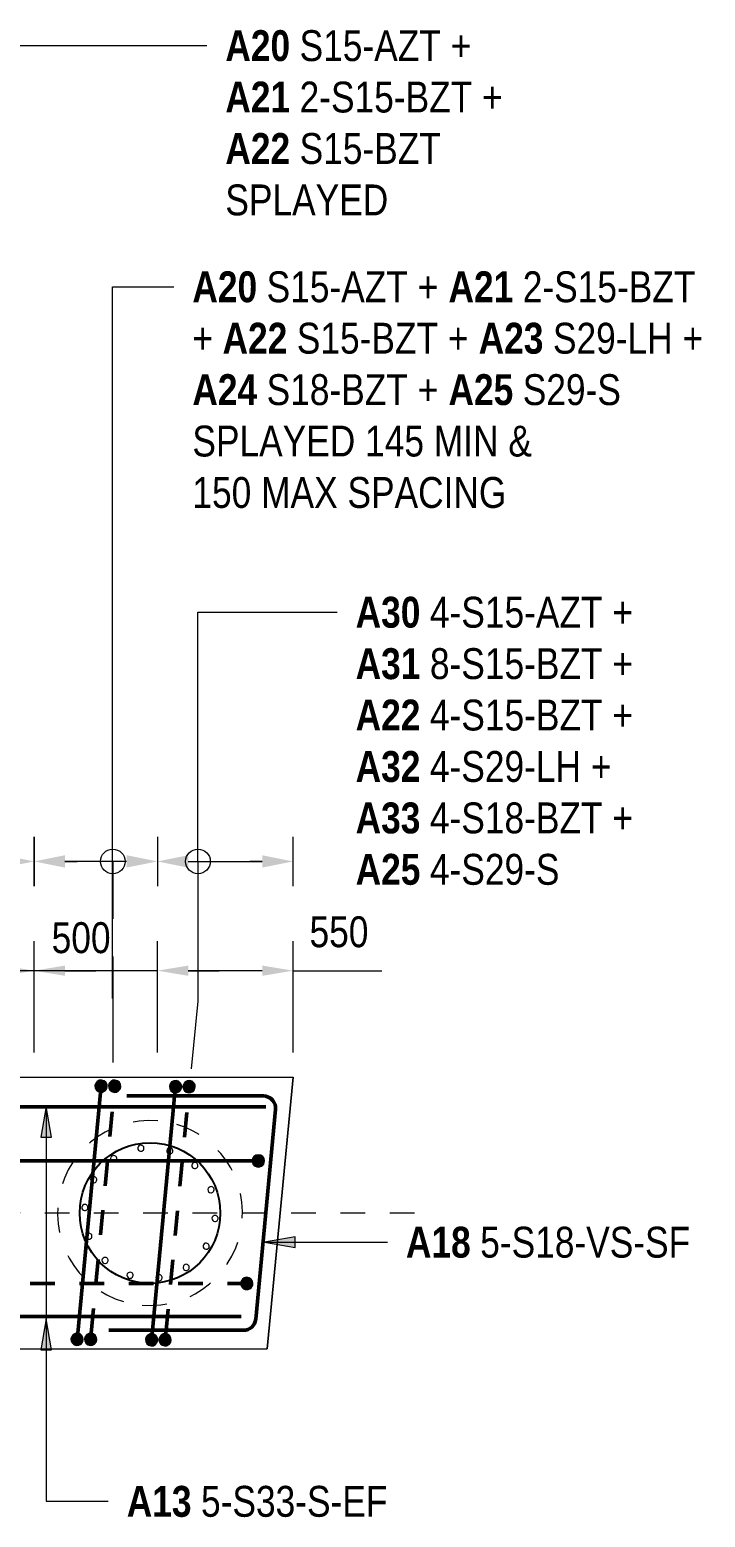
# Model space of a CAD drawing. Header units: metres. Extents: x 1652 to 1749, y -583 to 22.
# Drawn here: x 1688.68 to 1691.42, y -582.5 to -576.47 of the extents above; entities that cross this region are included whole.
import ezdxf

# ---------------------------------------------------------------- set-up
doc = ezdxf.new("R2010")
doc.units = ezdxf.units.M
doc.linetypes.add('JacobsDash', pattern=[0.0045, 0.003, -0.0015])
doc.linetypes.add('JacobsGridLine', pattern=[0.0145, 0.01, -0.001, 0.0025, -0.001])
doc.layers.get('Defpoints').update_dxf_attribs({"color": 41})
for name, color, linetype, lineweight in [('BRIDGE-ABUTMENT-CONC', 7, 'Continuous', 50), ('D-BDGE', 7, 'Continuous', 13), ('D-BDGE-FNDN-LINES-18-HID', 7, 'JacobsDash', 18), ('D-BDGE-LINE', 7, 'Continuous', 9), ('D-ENHA-GEN-LINE', 7, 'Continuous', 9), ('D-ENHA-GEN-LINE-GRIDS', 7, 'Continuous', 9), ('D-ENHA-TEXT', 7, 'Continuous', 9), ('D-ENHA-TEXT-DIMS', 7, 'Continuous', 9)]:
    doc.layers.add(name, color=color, linetype=linetype, lineweight=lineweight)
doc.styles.add('Arial Narrow', font='ARIALN.TTF', dxfattribs={"height": 0.125})
doc.styles.add('Arial Narrow_B', font='ARIALNB.TTF', dxfattribs={"height": 0.125})
doc.dimstyles.new('Dimension_Standard_O__mm_', dxfattribs={"dimscale": 0.3048, "dimtxt": 0.127929, "dimasz": 0.410105, "dimexe": 0.393701, "dimexo": 0.246063, "dimgap": 0.246063, "dimtad": 1, "dimdec": 0, "dimlfac": 1000, "dimzin": 0, "dimdsep": 46, "dimtxsty": 'Arial Narrow', "dimsah": 1, "dimcen": 0.09, "dimaunit": 1, "dimadec": 4, "dimazin": 0, "dimtfac": 1, "dimtdec": 4, "dimtix": 1, "dimtmove": 2, "dimatfit": 3, "dimfxl": 1, "dimtvp": 1, "dimtfill": 1, "dimtolj": 1, "dimtzin": 0, "dimlwd": 18, "dimlwe": 18, "dimarcsym": 2})
doc.dimstyles.new('Dimension_Standard_O__mm__2', dxfattribs={"dimscale": 0.3048, "dimtxt": 0.127929, "dimasz": 0.410105, "dimexe": 0.393701, "dimexo": 0.246063, "dimgap": 0.246063, "dimtad": 1, "dimdec": 0, "dimlfac": 1000, "dimzin": 0, "dimdsep": 46, "dimtxsty": 'Arial Narrow', "dimsah": 1, "dimcen": 0.09, "dimaunit": 1, "dimadec": 4, "dimazin": 0, "dimtfac": 1, "dimtdec": 4, "dimtix": 1, "dimtmove": 1, "dimatfit": 3, "dimfxl": 1, "dimtvp": 1, "dimtfill": 1, "dimtolj": 1, "dimtzin": 0, "dimlwd": 18, "dimlwe": 18, "dimarcsym": 2})

# ---------------------------------------------------------------- blocks, each defined once
blk = doc.blocks.new('01_SFO_FRP_Pile_CastInPlace_CS - CAST-IN-PLACE PILE - 0750-7668704-DRG-1075 - ABUTMENT A REINFORCEMENT PLAN')
at = {"layer": 'D-BDGE-FNDN-LINES-18-HID', "color": 252, "true_color": 0x888888}
for start, end in [(90, 270), (270, 90)]:
    blk.add_arc((0, 0), 0.375, start, end, dxfattribs=at)
blk = doc.blocks.new('CS_DET_Rebar Combined - Multiple Bar-6405425-DRG-1075 - ABUTMENT A REINFORCEMENT PLAN')
at = {"layer": 'D-BDGE-LINE'}
for points in [[(0.025, 0), (0.0241, 0.0065), (0.0217, 0.0125), (0.0177, 0.0177), (0.0125, 0.0217), (0.0065, 0.0241), (0, 0.025), (-0.0065, 0.0241), (-0.0125, 0.0217), (-0.0177, 0.0177), (-0.0217, 0.0125), (-0.0241, 0.0065), (-0.025, 0), (-0.0241, -0.0065), (-0.0217, -0.0125), (-0.0177, -0.0177), (-0.0125, -0.0217), (-0.0065, -0.0241), (0, -0.025), (0.0065, -0.0241), (0.0125, -0.0217), (0.0177, -0.0177), (0.0217, -0.0125), (0.0241, -0.0065)], [(1.055, 0), (1.0541, 0.0065), (1.0517, 0.0125), (1.0477, 0.0177), (1.0425, 0.0217), (1.0365, 0.0241), (1.03, 0.025), (1.0235, 0.0241), (1.0175, 0.0217), (1.0123, 0.0177), (1.0083, 0.0125), (1.0059, 0.0065), (1.005, 0), (1.0059, -0.0065), (1.0083, -0.0125), (1.0123, -0.0177), (1.0175, -0.0217), (1.0235, -0.0241), (1.03, -0.025), (1.0365, -0.0241), (1.0432, -0.0211), (1.0477, -0.0177), (1.0517, -0.0125), (1.0541, -0.0065)]]:
    blk.add_hatch(color=256, dxfattribs=at).paths.add_polyline_path(points)
at = {"layer": 'D-BDGE-LINE', "linetype": 'JacobsDash', "lineweight": 50}
blk.add_line((1.005, 0), (0.025, 0), dxfattribs=at)
at = {"layer": 'D-BDGE-LINE'}
for centre, start, end in [((0, 0), 0, 180), ((1.03, 0), 0, 180), ((0, 0), 180, 0), ((1.03, 0), 180, 360)]:
    blk.add_arc(centre, 0.025, start, end, dxfattribs=at)
blk = doc.blocks.new('CS_DET_Rebar Combined - Multiple Bar-6578124-DRG-1075 - ABUTMENT A REINFORCEMENT PLAN')
at = {"layer": 'D-BDGE-LINE'}
blk.add_hatch(color=256, dxfattribs=at).paths.add_polyline_path([(0, 0.025), (-0.0065, 0.0241), (-0.0125, 0.0217), (-0.0177, 0.0177), (-0.0217, 0.0125), (-0.0241, 0.0065), (-0.025, 0), (-0.0241, -0.0065), (-0.0217, -0.0125), (-0.0177, -0.0177), (-0.0125, -0.0217), (-0.0065, -0.0241), (0, -0.025), (0.0065, -0.0241), (0.0125, -0.0217), (0.0177, -0.0177), (0.0217, -0.0125), (0.0241, -0.0065), (0.025, 0), (0.0241, 0.0065), (0.0217, 0.0125), (0.0177, 0.0177), (0.0125, 0.0217), (0.0065, 0.0241)])
at = {"layer": 'D-BDGE-LINE', "linetype": 'JacobsDash', "lineweight": 50}
blk.add_line((3.0783, 0), (0.025, 0), dxfattribs=at)
at = {"layer": 'D-BDGE-LINE'}
for start, end in [(360, 180), (180, 360)]:
    blk.add_arc((0, 0), 0.025, start, end, dxfattribs=at)
blk = doc.blocks.new('CS_DET_Rebar Combined - Multiple Bar-6578092-DRG-1075 - ABUTMENT A REINFORCEMENT PLAN')
at = {"layer": 'D-BDGE-LINE'}
blk.add_hatch(color=256, dxfattribs=at).paths.add_polyline_path([(0, 0.025), (-0.0065, 0.0241), (-0.0125, 0.0217), (-0.0177, 0.0177), (-0.0217, 0.0125), (-0.0241, 0.0065), (-0.025, 0), (-0.0241, -0.0065), (-0.0217, -0.0125), (-0.0177, -0.0177), (-0.0125, -0.0217), (-0.0065, -0.0241), (0, -0.025), (0.0065, -0.0241), (0.0125, -0.0217), (0.0177, -0.0177), (0.0217, -0.0125), (0.0241, -0.0065), (0.025, 0), (0.0241, 0.0065), (0.0217, 0.0125), (0.0177, 0.0177), (0.0125, 0.0217), (0.0065, 0.0241)])
at = {"layer": 'D-BDGE-LINE', "lineweight": 50}
blk.add_line((0.025, 0), (3.1254, 0), dxfattribs=at)
at = {"layer": 'D-BDGE-LINE'}
for start, end in [(360, 180), (180, 360)]:
    blk.add_arc((0, 0), 0.025, start, end, dxfattribs=at)
blk = doc.blocks.new('CS_DET_Reinf_Bar Marking - Scale 10-6090033-DRG-1075 - ABUTMENT A REINFORCEMENT PLAN')
at = {"layer": 'D-BDGE-LINE'}
for start, end in [(0, 180), (180, 0)]:
    blk.add_arc((0, 0), 0.0125, start, end, dxfattribs=at)
blk = doc.blocks.new('CS_DET_Rebar Combined - Multiple Bar-6405531-DRG-1075 - ABUTMENT A REINFORCEMENT PLAN')
at = {"layer": 'D-BDGE-LINE'}
for points in [[(0.025, 0), (0.0241, 0.0065), (0.0217, 0.0125), (0.0177, 0.0177), (0.0125, 0.0217), (0.0065, 0.0241), (0, 0.025), (-0.0065, 0.0241), (-0.0125, 0.0217), (-0.0177, 0.0177), (-0.0217, 0.0125), (-0.0241, 0.0065), (-0.025, 0), (-0.0241, -0.0065), (-0.0217, -0.0125), (-0.0177, -0.0177), (-0.0125, -0.0217), (-0.0065, -0.0241), (0, -0.025), (0.0065, -0.0241), (0.0125, -0.0217), (0.0177, -0.0177), (0.0217, -0.0125), (0.0241, -0.0065)], [(1.055, 0), (1.0541, 0.0065), (1.0517, 0.0125), (1.0477, 0.0177), (1.0425, 0.0217), (1.0365, 0.0241), (1.03, 0.025), (1.0235, 0.0241), (1.0175, 0.0217), (1.0123, 0.0177), (1.0083, 0.0125), (1.0059, 0.0065), (1.005, 0), (1.0059, -0.0065), (1.0083, -0.0125), (1.0123, -0.0177), (1.0175, -0.0217), (1.0235, -0.0241), (1.03, -0.025), (1.0365, -0.0241), (1.0425, -0.0217), (1.0477, -0.0177), (1.0517, -0.0125), (1.0541, -0.0065)]]:
    blk.add_hatch(color=256, dxfattribs=at).paths.add_polyline_path(points)
at = {"layer": 'D-BDGE-LINE', "lineweight": 50}
blk.add_line((0.025, 0), (1.005, 0), dxfattribs=at)
at = {"layer": 'D-BDGE-LINE'}
for centre, start, end in [((0, 0), 0, 180), ((1.03, 0), 0, 180), ((0, 0), 180, 0), ((1.03, 0), 180, 0)]:
    blk.add_arc(centre, 0.025, start, end, dxfattribs=at)
blk = doc.blocks.new('T2DExtentArrowReinf_v1 - Extent-6499215-DRG-1075 - ABUTMENT A REINFORCEMENT PLAN')
at = {"layer": 'D-BDGE-LINE'}
for p, q in [((0, 0.01), (0, -0.0818)), ((0.125, 0), (0.4246, 0)), ((0.1642, 0), (0.1642, -0.5676)), ((0.5496, -0.0337), (0.5496, 0))]:
    blk.add_line(p, q, dxfattribs=at)
blk = doc.blocks.new('T2DExtentArrowReinf_v1 - Extent-7480309-DRG-1075 - ABUTMENT A REINFORCEMENT PLAN')
at = {"layer": 'D-BDGE-LINE'}
for p, q in [((0.1812, 0), (0.1812, 0.5676)), ((0, -0.01), (0, 0.0818)), ((0.35, 0.0763), (0.35, 0)), ((0.125, 0), (0.225, 0))]:
    blk.add_line(p, q, dxfattribs=at)
blk = doc.blocks.new('T2DExtentArrowReinf_v1 - Extent-7491254-DRG-1075 - ABUTMENT A REINFORCEMENT PLAN')
at = {"layer": 'D-BDGE-LINE'}
for p, q in [((0.1812, 0), (0.1812, 0.8141)), ((0, -0.01), (0, 0.0818)), ((0.5, 0.0763), (0.5, 0)), ((0.125, 0), (0.375, 0))]:
    blk.add_line(p, q, dxfattribs=at)
blk = doc.blocks.new('DIMBLOCK4-DRG-1075 - ABUTMENT A REINFORCEMENT PLAN')
at = {"layer": 'D-ENHA-TEXT-DIMS', "color": 0, "lineweight": 18, "transparency": 16777216}
for p, q in [((1689.1953, -580.6189), (1689.1953, -580.1668)), ((1689.7453, -580.6189), (1689.7453, -580.1668)), ((1689.6203, -580.2868), (1689.3203, -580.2868))]:
    blk.add_line(p, q, dxfattribs=at)
at = {"layer": 'D-ENHA-TEXT-DIMS', "color": 0, "transparency": 16777216}
for points in [[(1689.3203, -580.266), (1689.3203, -580.3077), (1689.1953, -580.2868)], [(1689.6203, -580.266), (1689.6203, -580.3077), (1689.7453, -580.2868)]]:
    blk.add_solid(points, dxfattribs=at)
at = {"layer": 'Defpoints', "color": 0, "transparency": 16777216}
for p in [(1689.1953, -580.2868), (1689.1953, -580.6939), (1689.7453, -580.6939)]:
    blk.add_point(p, dxfattribs=at)
at = {"layer": 'D-ENHA-TEXT-DIMS', "color": 0, "lineweight": 18, "transparency": 16777216, "insert": (1689.8117, -580.0667), "char_height": 0.125, "width": 0.285099, "attachment_point": 1, "line_spacing_factor": 0.974696, "style": 'Arial Narrow', "bg_fill": 3, "box_fill_scale": 1.1, "bg_fill_color": 256, "bg_fill_true_color": 13158600, "bg_fill_transparency": 0}
blk.add_mtext('\\A1;550', dxfattribs=at)
blk = doc.blocks.new('DIMBLOCK8-DRG-1075 - ABUTMENT A REINFORCEMENT PLAN')
at = {"layer": 'D-ENHA-TEXT-DIMS', "color": 0, "lineweight": 18, "transparency": 16777216}
for p, q in [((1688.6953, -580.6189), (1688.6953, -580.1668)), ((1689.1953, -580.6189), (1689.1953, -580.1668)), ((1688.5703, -580.2868), (1688.4453, -580.2868)), ((1689.1953, -580.2868), (1688.6953, -580.2868)), ((1689.3203, -580.2868), (1689.4453, -580.2868))]:
    blk.add_line(p, q, dxfattribs=at)
at = {"layer": 'D-ENHA-TEXT-DIMS', "color": 0, "transparency": 16777216}
for points in [[(1688.5703, -580.266), (1688.5703, -580.3077), (1688.6953, -580.2868)], [(1689.3203, -580.266), (1689.3203, -580.3077), (1689.1953, -580.2868)]]:
    blk.add_solid(points, dxfattribs=at)
at = {"layer": 'Defpoints', "color": 0, "transparency": 16777216}
for p in [(1688.6953, -580.2868), (1688.6953, -580.6939), (1689.1953, -580.6939)]:
    blk.add_point(p, dxfattribs=at)
at = {"layer": 'D-ENHA-TEXT-DIMS', "color": 0, "lineweight": 18, "transparency": 16777216, "insert": (1688.7662, -580.0906), "char_height": 0.125, "width": 0.285099, "attachment_point": 1, "line_spacing_factor": 0.974696, "style": 'Arial Narrow', "bg_fill": 3, "box_fill_scale": 1.1, "bg_fill_color": 256, "bg_fill_true_color": 13158600, "bg_fill_transparency": 0}
blk.add_mtext('\\A1;500', dxfattribs=at)
blk = doc.blocks.new('DIMBLOCK9-DRG-1075 - ABUTMENT A REINFORCEMENT PLAN')
at = {"layer": 'D-ENHA-TEXT-DIMS', "color": 0, "lineweight": 18, "transparency": 16777216}
for p, q in [((1688.3453, -580.6189), (1688.3453, -580.1668)), ((1688.6953, -580.6189), (1688.6953, -580.1668)), ((1688.2203, -580.2868), (1688.0953, -580.2868)), ((1688.6953, -580.2868), (1688.3453, -580.2868)), ((1688.8203, -580.2868), (1688.9453, -580.2868))]:
    blk.add_line(p, q, dxfattribs=at)
at = {"layer": 'D-ENHA-TEXT-DIMS', "color": 0, "transparency": 16777216}
for points in [[(1688.2203, -580.266), (1688.2203, -580.3077), (1688.3453, -580.2868)], [(1688.8203, -580.266), (1688.8203, -580.3077), (1688.6953, -580.2868)]]:
    blk.add_solid(points, dxfattribs=at)
at = {"layer": 'Defpoints', "color": 0, "transparency": 16777216}
for p in [(1688.3453, -580.2868), (1688.3453, -580.6939), (1688.6953, -580.6939)]:
    blk.add_point(p, dxfattribs=at)
at = {"layer": 'D-ENHA-TEXT-DIMS', "color": 0, "lineweight": 18, "transparency": 16777216, "insert": (1688.2059, -579.8361), "char_height": 0.125, "width": 0.285099, "attachment_point": 1, "line_spacing_factor": 0.974696, "style": 'Arial Narrow', "bg_fill": 3, "box_fill_scale": 1.1, "bg_fill_color": 256, "bg_fill_true_color": 13158600, "bg_fill_transparency": 0}
blk.add_mtext('\\A1;350', dxfattribs=at)

msp = doc.modelspace()

# ---------------------------------------------------------------- hatches: boundary and pattern name
at = {"layer": 'D-ENHA-GEN-LINE', "lineweight": 5}
for points in [[(1688.5703, -579.8692), (1688.6953, -579.8442), (1688.5703, -579.8192)], [(1688.8203, -579.8692), (1688.8203, -579.8192), (1688.6953, -579.8442)], [(1689.0703, -579.8692), (1689.1953, -579.8442), (1689.0703, -579.8192)], [(1689.3203, -579.8692), (1689.3203, -579.8192), (1689.1953, -579.8442)], [(1689.6199, -579.8692), (1689.7449, -579.8442), (1689.6199, -579.8192)]]:
    msp.add_hatch(color=256, dxfattribs=at).paths.add_polyline_path(points)
at = {"layer": 'D-ENHA-TEXT'}
for points in [[(1688.744, -580.8366), (1688.7219, -580.9616), (1688.766, -580.9616)], [(1689.6292, -581.3869), (1689.7542, -581.4089), (1689.7542, -581.3648)], [(1688.744, -581.6977), (1688.7219, -581.8227), (1688.766, -581.8227)]]:
    msp.add_hatch(color=256, dxfattribs=at).paths.add_polyline_path(points)

# ---------------------------------------------------------------- linework, layer by layer
at = {"layer": 'BRIDGE-ABUTMENT-CONC', "lineweight": 13}
for p, q in [((1688.6264, -580.7187), (1689.7451, -580.7189)), ((1689.7451, -580.7189), (1689.6404, -581.8189)), ((1689.6405, -581.8189), (1689.7453, -580.7189)), ((1689.7453, -580.7189), (1689.7451, -580.7189)), ((1688.5217, -581.8186), (1689.6404, -581.8189)), ((1689.6404, -581.8189), (1689.6405, -581.8189))]:
    msp.add_line(p, q, dxfattribs=at)
at = {"layer": 'D-BDGE', "lineweight": 9}
for p, q in [((1689.7453, -580.2868), (1690.1053, -580.2868)), ((1689.3336, -580.6841), (1689.3596, -580.4104))]:
    msp.add_line(p, q, dxfattribs=at)
at = {"layer": 'D-BDGE', "lineweight": 50}
for p, q in [((1689.6245, -580.7946), (1689.071, -580.7945)), ((1689.6347, -580.8383), (1684.9289, -580.8383)), ((1689.5936, -581.6986), (1689.6742, -580.8494)), ((1689.5347, -581.6883), (1684.9289, -581.6883)), ((1688.9976, -581.7439), (1689.5438, -581.7439))]:
    msp.add_line(p, q, dxfattribs=at)
at = {"layer": 'D-BDGE', "color": 8, "lineweight": 25, "true_color": 0x808080}
msp.add_circle((1689.1651, -581.2688), 0.285, dxfattribs=at)
at = {"layer": 'D-BDGE', "lineweight": 50}
for centre, start, end in [((1689.6245, -580.8446), 354.57646, 89.98788), ((1689.5438, -581.6939), 270, 354.57646)]:
    msp.add_arc(centre, 0.05, start, end, dxfattribs=at)
at = {"layer": 'D-ENHA-GEN-LINE'}
for p, q in [((1688.6953, -579.7442), (1688.6953, -579.9442)), ((1688.6953, -579.9442), (1688.6953, -579.7442)), ((1689.1953, -579.7442), (1689.1953, -579.9442)), ((1689.1953, -579.7442), (1689.1953, -579.9442)), ((1689.7449, -579.9442), (1689.7449, -579.7442)), ((1688.8203, -579.8442), (1688.8703, -579.8442)), ((1689.0703, -579.8442), (1689.0203, -579.8442)), ((1689.3203, -579.8442), (1689.3703, -579.8442)), ((1689.6199, -579.8442), (1689.5699, -579.8442))]:
    msp.add_line(p, q, dxfattribs=at)
for centre in [(1689.0141, -579.8442), (1689.3595, -579.8442)]:
    msp.add_circle(centre, 0.05, dxfattribs=at)
at = {"layer": 'D-ENHA-GEN-LINE-GRIDS', "linetype": 'JacobsGridLine', "lineweight": 18}
msp.add_line((1690.2379, -581.269), (1653.0665, -581.2611), dxfattribs=at)
at = {"layer": 'D-ENHA-TEXT'}
for p, q in [((1688.5123, -576.5388), (1689.3955, -576.5388)), ((1689.0123, -577.5159), (1689.2618, -577.5159)), ((1689.3593, -578.8344), (1689.9237, -578.8344)), ((1689.3593, -579.8438), (1689.3593, -578.8344)), ((1688.744, -580.8366), (1688.7219, -580.9616)), ((1688.766, -580.9616), (1688.744, -580.8366)), ((1688.744, -580.8366), (1688.744, -582.4369)), ((1688.7219, -580.9616), (1688.766, -580.9616)), ((1689.7542, -581.3648), (1689.6292, -581.3869)), ((1689.7542, -581.4089), (1689.7542, -581.3648)), ((1689.6292, -581.3869), (1689.7542, -581.4089)), ((1689.6292, -581.3869), (1690.1277, -581.3869)), ((1688.744, -581.6977), (1688.7219, -581.8227)), ((1688.766, -581.8227), (1688.744, -581.6977)), ((1688.744, -581.6977), (1688.744, -582.4369)), ((1688.7219, -581.8227), (1688.766, -581.8227)), ((1688.744, -582.4369), (1688.9957, -582.4369)), ((1688.744, -582.4369), (1688.9957, -582.4369))]:
    msp.add_line(p, q, dxfattribs=at)

# ---------------------------------------------------------------- block references
at = {"layer": 'D-BDGE-FNDN-LINES-18-HID', "color": 252, "true_color": 0x888888, "rotation": 175.1322000000003}
msp.add_blockref('01_SFO_FRP_Pile_CastInPlace_CS - CAST-IN-PLACE PILE - 0750-7668704-DRG-1075 - ABUTMENT A REINFORCEMENT PLAN', (1689.1651, -581.2688), dxfattribs=at)
at = {"layer": 'D-BDGE-LINE'}
for name, p, rotation in [('T2DExtentArrowReinf_v1 - Extent-7480309-DRG-1075 - ABUTMENT A REINFORCEMENT PLAN', (1688.6953, -579.8442), 180), ('T2DExtentArrowReinf_v1 - Extent-7491254-DRG-1075 - ABUTMENT A REINFORCEMENT PLAN', (1689.1953, -579.8442), 180), ('CS_DET_Rebar Combined - Multiple Bar-6405531-DRG-1075 - ABUTMENT A REINFORCEMENT PLAN', (1688.9668, -580.7549), 264.5764621013693), ('CS_DET_Rebar Combined - Multiple Bar-6405425-DRG-1075 - ABUTMENT A REINFORCEMENT PLAN', (1689.0218, -580.7549), 264.5764621013864), ('CS_DET_Rebar Combined - Multiple Bar-6405531-DRG-1075 - ABUTMENT A REINFORCEMENT PLAN', (1689.2686, -580.7571), 264.5764621013693), ('CS_DET_Rebar Combined - Multiple Bar-6405425-DRG-1075 - ABUTMENT A REINFORCEMENT PLAN', (1689.3236, -580.7571), 264.5764621013864), ('CS_DET_Reinf_Bar Marking - Scale 10-6090033-DRG-1075 - ABUTMENT A REINFORCEMENT PLAN', (1689.128, -581.0063), 85.13219999999681), ('CS_DET_Reinf_Bar Marking - Scale 10-6090033-DRG-1075 - ABUTMENT A REINFORCEMENT PLAN', (1689.2454, -581.0163), 85.13219999999681), ('CS_DET_Rebar Combined - Multiple Bar-6578092-DRG-1075 - ABUTMENT A REINFORCEMENT PLAN', (1689.6042, -581.0577), 180), ('CS_DET_Reinf_Bar Marking - Scale 10-6090033-DRG-1075 - ABUTMENT A REINFORCEMENT PLAN', (1689.0178, -581.0483), 85.13219999999681), ('CS_DET_Reinf_Bar Marking - Scale 10-6090033-DRG-1075 - ABUTMENT A REINFORCEMENT PLAN', (1689.3469, -581.0763), 85.13219999999681), ('CS_DET_Reinf_Bar Marking - Scale 10-6090033-DRG-1075 - ABUTMENT A REINFORCEMENT PLAN', (1688.9367, -581.1339), 85.13219999999681), ('CS_DET_Reinf_Bar Marking - Scale 10-6090033-DRG-1075 - ABUTMENT A REINFORCEMENT PLAN', (1689.4123, -581.1744), 85.13219999999681), ('CS_DET_Reinf_Bar Marking - Scale 10-6090033-DRG-1075 - ABUTMENT A REINFORCEMENT PLAN', (1688.9009, -581.2462), 85.13219999999681), ('CS_DET_Reinf_Bar Marking - Scale 10-6090033-DRG-1075 - ABUTMENT A REINFORCEMENT PLAN', (1689.4287, -581.2911), 85.13219999999681), ('CS_DET_Reinf_Bar Marking - Scale 10-6090033-DRG-1075 - ABUTMENT A REINFORCEMENT PLAN', (1688.9172, -581.3629), 85.13219999999681), ('CS_DET_Reinf_Bar Marking - Scale 10-6090033-DRG-1075 - ABUTMENT A REINFORCEMENT PLAN', (1689.3928, -581.4034), 85.13219999999681), ('CS_DET_Reinf_Bar Marking - Scale 10-6090033-DRG-1075 - ABUTMENT A REINFORCEMENT PLAN', (1688.9827, -581.461), 85.13219999999681), ('CS_DET_Reinf_Bar Marking - Scale 10-6090033-DRG-1075 - ABUTMENT A REINFORCEMENT PLAN', (1689.3118, -581.489), 85.13219999999681), ('CS_DET_Rebar Combined - Multiple Bar-6578124-DRG-1075 - ABUTMENT A REINFORCEMENT PLAN', (1689.5571, -581.554), 180), ('CS_DET_Reinf_Bar Marking - Scale 10-6090033-DRG-1075 - ABUTMENT A REINFORCEMENT PLAN', (1689.0841, -581.521), 85.13219999999681), ('CS_DET_Reinf_Bar Marking - Scale 10-6090033-DRG-1075 - ABUTMENT A REINFORCEMENT PLAN', (1689.2016, -581.531), 85.13219999999681)]:
    msp.add_blockref(name, p, dxfattribs=dict(at, rotation=rotation))
msp.add_blockref('T2DExtentArrowReinf_v1 - Extent-6499215-DRG-1075 - ABUTMENT A REINFORCEMENT PLAN', (1689.1953, -579.8442), dxfattribs=at)

# ---------------------------------------------------------------- texts
at = {"layer": 'D-ENHA-TEXT', "char_height": 0.125, "attachment_point": 1, "bg_fill": 3, "box_fill_scale": 1, "bg_fill_color": 256, "bg_fill_transparency": 0}
for s, insert, style in [('A20 ', (1689.4705, -576.4763), 'Arial Narrow_B'), ('A21 ', (1689.4705, -576.6846), 'Arial Narrow_B'), ('A22 ', (1689.4705, -576.893), 'Arial Narrow_B'), ('SPLAYED', (1689.4705, -577.1014), 'Arial Narrow'), ('A20', (1689.3368, -577.4534), 'Arial Narrow_B'), ('+ ', (1689.3368, -577.6617), 'Arial Narrow'), ('A24', (1689.3368, -577.8701), 'Arial Narrow_B'), ('SPLAYED 145 MIN &', (1689.3368, -578.0784), 'Arial Narrow'), ('150 MAX SPACING', (1689.3368, -578.2868), 'Arial Narrow'), ('A30', (1689.9987, -578.7719), 'Arial Narrow_B'), ('A31', (1689.9987, -578.9802), 'Arial Narrow_B'), ('A22', (1689.9987, -579.1886), 'Arial Narrow_B'), ('A32', (1689.9987, -579.3969), 'Arial Narrow_B'), ('A33', (1689.9987, -579.6053), 'Arial Narrow_B'), ('A25', (1689.9987, -579.8137), 'Arial Narrow_B'), ('A18', (1690.2027, -581.3244), 'Arial Narrow_B'), ('A13', (1689.0707, -582.3744), 'Arial Narrow_B')]:
    msp.add_mtext(s, dxfattribs=dict(at, insert=insert, style=style))

# ---------------------------------------------------------------- next in the draw order: texts
for s, insert, style in [('S15-AZT +', (1689.7715, -576.4763), 'Arial Narrow'), ('2-S15-BZT +', (1689.7715, -576.6846), 'Arial Narrow'), ('S15-BZT', (1689.7715, -576.893), 'Arial Narrow'), (' S15-AZT + ', (1689.598, -577.4534), 'Arial Narrow'), ('A22', (1689.4591, -577.6617), 'Arial Narrow_B'), (' S18-BZT + ', (1689.598, -577.8701), 'Arial Narrow'), (' 4-S15-AZT +', (1690.26, -578.7719), 'Arial Narrow'), (' 8-S15-BZT +', (1690.26, -578.9802), 'Arial Narrow'), (' 4-S15-BZT +', (1690.26, -579.1886), 'Arial Narrow'), (' 4-S29-LH +', (1690.26, -579.3969), 'Arial Narrow'), (' 4-S18-BZT + ', (1690.26, -579.6053), 'Arial Narrow'), (' 4-S29-S', (1690.26, -579.8137), 'Arial Narrow'), (' 5-S18-VS-SF', (1690.464, -581.3244), 'Arial Narrow'), (' 5-S33-S-EF', (1689.332, -582.3744), 'Arial Narrow')]:
    msp.add_mtext(s, dxfattribs=dict(at, insert=insert, style=style))

# ---------------------------------------------------------------- next in the draw order: dimensions: what is measured, and where the dimension line sits
at = {"layer": 'D-ENHA-TEXT-DIMS', "lineweight": 18}
dim = msp.add_linear_dim(base=(1689.1953, -580.2868), p1=(1689.7453, -580.6939), p2=(1689.1953, -580.6939), angle=0, dimstyle='Dimension_Standard_O__mm_', override={"dimpost": '<>', "dimfxl": 0.55}, dxfattribs=at)
dim.commit()
dim.dimension.update_dxf_attribs({"geometry": 'DIMBLOCK4-DRG-1075 - ABUTMENT A REINFORCEMENT PLAN', "text_midpoint": (1689.9543, -580.15), "dimtype": 160})

# ---------------------------------------------------------------- next in the draw order: texts
at = {"layer": 'D-ENHA-TEXT', "char_height": 0.125, "attachment_point": 1, "bg_fill": 3, "box_fill_scale": 1, "bg_fill_color": 256, "bg_fill_transparency": 0}
for s, insert, style in [('A21', (1690.3752, -577.4534), 'Arial Narrow_B'), (' S15-BZT + ', (1689.7204, -577.6617), 'Arial Narrow'), ('A25', (1690.3752, -577.8701), 'Arial Narrow_B')]:
    msp.add_mtext(s, dxfattribs=dict(at, insert=insert, style=style))

# ---------------------------------------------------------------- next in the draw order: dimensions: what is measured, and where the dimension line sits
at = {"layer": 'D-ENHA-TEXT-DIMS', "lineweight": 18}
dim = msp.add_linear_dim(base=(1688.6953, -580.2868), p1=(1689.1953, -580.6939), p2=(1688.6953, -580.6939), dimstyle='Dimension_Standard_O__mm_', override={"dimpost": '<>', "dimfxl": 0.5}, dxfattribs=at)
dim.commit()
dim.dimension.update_dxf_attribs({"geometry": 'DIMBLOCK8-DRG-1075 - ABUTMENT A REINFORCEMENT PLAN', "text_midpoint": (1688.9088, -580.174), "dimtype": 160})

# ---------------------------------------------------------------- next in the draw order: linework, layer by layer
at = {"layer": 'D-ENHA-TEXT'}
msp.add_line((1689.0123, -580.4001), (1689.0123, -577.5159), dxfattribs=at)

# ---------------------------------------------------------------- next in the draw order: texts
at = {"layer": 'D-ENHA-TEXT', "char_height": 0.125, "attachment_point": 1, "bg_fill": 3, "box_fill_scale": 1, "bg_fill_color": 256, "bg_fill_transparency": 0}
for s, insert, style in [(' 2-S15-BZT ', (1690.6365, -577.4534), 'Arial Narrow'), ('A23', (1690.4976, -577.6617), 'Arial Narrow_B'), (' S29-S', (1690.6365, -577.8701), 'Arial Narrow')]:
    msp.add_mtext(s, dxfattribs=dict(at, insert=insert, style=style))

# ---------------------------------------------------------------- next in the draw order: dimensions: what is measured, and where the dimension line sits
at = {"layer": 'D-ENHA-TEXT-DIMS', "lineweight": 18}
dim = msp.add_linear_dim(base=(1688.3453, -580.2868), p1=(1688.6953, -580.6939), p2=(1688.3453, -580.6939), angle=0, dimstyle='Dimension_Standard_O__mm__2', override={"dimpost": '<>', "dimfxl": 0.35}, dxfattribs=at)
dim.commit()
dim.dimension.update_dxf_attribs({"geometry": 'DIMBLOCK9-DRG-1075 - ABUTMENT A REINFORCEMENT PLAN', "text_midpoint": (1688.3484, -580.0778), "dimtype": 160})

# ---------------------------------------------------------------- next in the draw order: texts
at = {"layer": 'D-ENHA-TEXT', "insert": (1690.7589, -577.6617), "char_height": 0.125, "attachment_point": 1, "style": 'Arial Narrow', "bg_fill": 3, "box_fill_scale": 1, "bg_fill_color": 256, "bg_fill_transparency": 0}
msp.add_mtext(' S29-LH +', dxfattribs=at)

doc.saveas('drawing.dxf')
